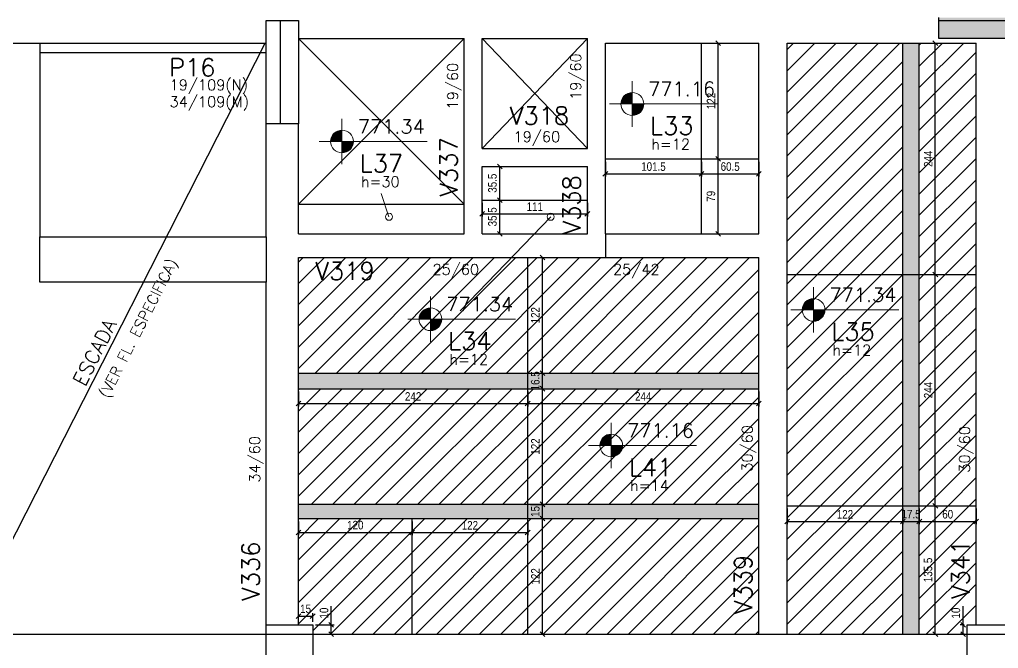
# Model space of a CAD drawing. Extents: x 8513 to 14085, y 1849 to 10799.
# Drawn here: x 10695 to 11728, y 2757 to 3420 of the extents above; entities that cross this region are included whole.
import ezdxf

# ---------------------------------------------------------------- set-up
doc = ezdxf.new("R2010")
doc.units = 0
for name, color, linetype in [('COTA', 241, 'Continuous'), ('Painéis', 200, 'Continuous'), ('Pilares', 5, 'Continuous'), ('VIGAS', 3, 'Continuous'), ('Vázio', 240, 'Continuous')]:
    doc.layers.add(name, color=color, linetype=linetype)
for name, color, linetype, lineweight in [('EST-LAJE-TEXT', 7, 'Continuous', 9), ('EST-PILAR', 7, 'Continuous', 9), ('EST-PILAR-TEXT', 7, 'Continuous', 9), ('EST-VIGA-TEXT', 7, 'Continuous', 9), ('Hachura', 253, 'Continuous', 9), ('REAPROVEITAMENTO', 7, 'Continuous', 9)]:
    doc.layers.add(name, color=color, linetype=linetype, lineweight=lineweight)
doc.styles.add('COTA TECNICA-50', font='techl___.ttf', dxfattribs={"height": 9})
doc.styles.add('RomanS_IV50', font='romans_IV50.ttf', dxfattribs={"height": 11.25})
doc.styles.add('RomanS_IV50_B', font='', dxfattribs={"height": 18.75})
doc.styles.add('RomanS_IV50_B_1', font='', dxfattribs={"height": 22.5})
doc.styles.get('RomanS_IV50_B').set_extended_font_data('RomanS_IV50', bold=True)
doc.styles.get('RomanS_IV50_B_1').set_extended_font_data('RomanS_IV50', bold=True)
doc.dimstyles.new('PAINEL', dxfattribs={"dimtxt": 9, "dimasz": 5, "dimexe": 3, "dimexo": 3, "dimgap": 3, "dimtad": 1, "dimdec": 1, "dimzin": 12, "dimdsep": 46, "dimtxsty": 'COTA TECNICA-50', "dimblk": 'OBLIQUE', "dimcen": 0, "dimclrd": 4, "dimclre": 4, "dimclrt": 1, "dimadec": 1, "dimazin": 3, "dimtfac": 1, "dimtdec": 1, "dimtmove": 0, "dimatfit": 3, "dimldrblk": 'OBLIQUE', "dimfxl": 1, "dimtolj": 1, "dimtzin": 12, "dimarcsym": 0})
pattern_1 = [(45, (-181390.063, -29748.07), (-11.2253202, 11.2253202), [])]

# ---------------------------------------------------------------- blocks, each defined once
blk = doc.blocks.new('TQS - Pilar retangular - 34_0 x 109_0-2605101-BUSINESS')
at = {"layer": 'Pilares'}
for p, q in [((-17, 54.5), (17, 54.5)), ((-17, -54.5), (-17, 54.5)), ((17, 54.5), (17, -54.5)), ((17, -54.5), (-17, -54.5))]:
    blk.add_line(p, q, dxfattribs=at)
blk = doc.blocks.new('Floors 24 - Floors 24-3210054-BUSINESS')
at = {"layer": 'Vázio'}
for p, q in [((488.5, -103.5), (488.5, -113.5)), ((488.5, -113.5), (727.5, -113.5)), ((488.5, -113.5), (488.5, -307.8)), ((727.5, -307.8), (727.5, -188.5)), ((488.5, -355.5), (488.5, -307.8)), ((488.5, -307.8), (727.5, -307.8)), ((727.5, -307.8), (727.5, -355.5)), ((727.5, -355.5), (488.5, -355.5))]:
    blk.add_line(p, q, dxfattribs=at)
blk = doc.blocks.new('FA_Floor_TAG_SURVEY_R01 - NIV_TIT_H_TXT1__TXT2_Menor-2303205-BUSINESS')
at = {"layer": 'EST-LAJE-TEXT'}
h = blk.add_hatch(color=256, dxfattribs=at)
edge = h.paths.add_edge_path(flags=0)
edge.add_line((-0.28, 0.565), (-0.28, 0.405))
edge.add_line((-0.28, 0.405), (-0.44, 0.405))
edge.add_arc((-0.28, 0.405), 0.16, 90, 180, ccw=False)
h = blk.add_hatch(color=256, dxfattribs=at)
edge = h.paths.add_edge_path(flags=0)
edge.add_arc((-0.28, 0.405), 0.16, -90, 0, ccw=False)
edge.add_line((-0.28, 0.245), (-0.28, 0.405))
edge.add_line((-0.28, 0.405), (-0.12, 0.405))
for p, q in [((-0.28, 0.085), (-0.28, 0.725)), ((-0.28, 0.405), (-0.6, 0.405)), ((-0.28, 0.405), (0.92, 0.405))]:
    blk.add_line(p, q, dxfattribs=at)
blk.add_circle((-0.28, 0.405), 0.16, dxfattribs=at)
blk = doc.blocks.new('_Oblique')
at = {"color": 0, "linetype": 'ByBlock', "lineweight": -2}
blk.add_line((-0.5, -0.5), (0.5, 0.5), dxfattribs=at)
blk = doc.blocks.new('*D603')
at = {"layer": 'COTA', "color": 4, "lineweight": -2, "transparency": 16777216}
for p, q in [((11231, 3027.5), (11231, 3011.8)), ((11475, 3027.5), (11475, 3011.8)), ((11231, 3014.8), (11475, 3014.8))]:
    blk.add_line(p, q, dxfattribs=at)
at = {"layer": 'Defpoints', "color": 0, "transparency": 16777216}
for p in [(11231, 3030.5), (11475, 3030.5), (11475, 3014.8)]:
    blk.add_point(p, dxfattribs=at)
at = {"layer": 'COTA', "color": 4, "lineweight": -2, "transparency": 16777216, "xscale": 5, "yscale": 5, "zscale": 5, "rotation": 180}
blk.add_blockref('_Oblique', (11231, 3014.8), dxfattribs=at)
at = {"layer": 'COTA', "color": 4, "lineweight": -2, "transparency": 16777216, "xscale": 5, "yscale": 5, "zscale": 5}
blk.add_blockref('_Oblique', (11475, 3014.8), dxfattribs=at)
at = {"layer": 'COTA', "color": 1, "transparency": 16777216, "insert": (11353, 3022.3), "char_height": 9, "attachment_point": 5, "style": 'COTA TECNICA-50'}
blk.add_mtext('\\A1;244', dxfattribs=at)
blk = doc.blocks.new('*D604')
at = {"layer": 'COTA', "color": 4, "lineweight": -2, "transparency": 16777216}
for p, q in [((11235, 2893.5), (11249.6, 2893.5)), ((11246.6, 2771.5), (11246.6, 2893.5)), ((11234, 2771.5), (11249.6, 2771.5))]:
    blk.add_line(p, q, dxfattribs=at)
at = {"layer": 'Defpoints', "color": 0, "transparency": 16777216}
for p in [(11232, 2893.5), (11246.6, 2893.5), (11231, 2771.5)]:
    blk.add_point(p, dxfattribs=at)
at = {"layer": 'COTA', "color": 4, "lineweight": -2, "transparency": 16777216, "xscale": 5, "yscale": 5, "zscale": 5}
for p, rotation in [((11246.6, 2893.5), 90), ((11246.6, 2771.5), 270)]:
    blk.add_blockref('_Oblique', p, dxfattribs=dict(at, rotation=rotation))
at = {"layer": 'COTA', "color": 1, "transparency": 16777216, "insert": (11239.1, 2832.5), "char_height": 9, "attachment_point": 5, "rotation": 90, "style": 'COTA TECNICA-50'}
blk.add_mtext('\\A1;122', dxfattribs=at)
blk = doc.blocks.new('*D605')
at = {"layer": 'COTA', "color": 4, "lineweight": -2, "transparency": 16777216}
for p, q in [((11234, 2908.5), (11249.6, 2908.5)), ((11246.6, 2893.5), (11246.6, 2908.5)), ((11235, 2893.5), (11249.6, 2893.5))]:
    blk.add_line(p, q, dxfattribs=at)
at = {"layer": 'Defpoints', "color": 0, "transparency": 16777216}
for p in [(11231, 2908.5), (11246.6, 2908.5), (11232, 2893.5)]:
    blk.add_point(p, dxfattribs=at)
at = {"layer": 'COTA', "color": 4, "lineweight": -2, "transparency": 16777216, "xscale": 5, "yscale": 5, "zscale": 5}
for p, rotation in [((11246.6, 2908.5), 90), ((11246.6, 2893.5), 270)]:
    blk.add_blockref('_Oblique', p, dxfattribs=dict(at, rotation=rotation))
at = {"layer": 'COTA', "color": 1, "transparency": 16777216, "insert": (11239, 2901), "char_height": 9, "attachment_point": 5, "rotation": 90, "style": 'COTA TECNICA-50'}
blk.add_mtext('\\A1;15', dxfattribs=at)
blk = doc.blocks.new('*D606')
at = {"layer": 'COTA', "color": 4, "lineweight": -2, "transparency": 16777216}
for p, q in [((11235, 3030.5), (11249.6, 3030.5)), ((11246.6, 2908.5), (11246.6, 3030.5)), ((11234, 2908.5), (11249.6, 2908.5))]:
    blk.add_line(p, q, dxfattribs=at)
at = {"layer": 'Defpoints', "color": 0, "transparency": 16777216}
for p in [(11232, 3030.5), (11246.6, 3030.5), (11231, 2908.5)]:
    blk.add_point(p, dxfattribs=at)
at = {"layer": 'COTA', "color": 4, "lineweight": -2, "transparency": 16777216, "xscale": 5, "yscale": 5, "zscale": 5}
for p, rotation in [((11246.6, 3030.5), 90), ((11246.6, 2908.5), 270)]:
    blk.add_blockref('_Oblique', p, dxfattribs=dict(at, rotation=rotation))
at = {"layer": 'COTA', "color": 1, "transparency": 16777216, "insert": (11239.1, 2969.5), "char_height": 9, "attachment_point": 5, "rotation": 90, "style": 'COTA TECNICA-50'}
blk.add_mtext('\\A1;122', dxfattribs=at)
blk = doc.blocks.new('*D607')
at = {"layer": 'COTA', "color": 4, "lineweight": -2, "transparency": 16777216}
for p, q in [((11246.6, 3030.5), (11246.6, 3047)), ((11249.6, 3047), (11249.6, 3047)), ((11235, 3030.5), (11249.6, 3030.5))]:
    blk.add_line(p, q, dxfattribs=at)
at = {"layer": 'Defpoints', "color": 0, "transparency": 16777216}
for p in [(11246.6, 3047), (11246.6, 3047), (11232, 3030.5)]:
    blk.add_point(p, dxfattribs=at)
at = {"layer": 'COTA', "color": 4, "lineweight": -2, "transparency": 16777216, "xscale": 5, "yscale": 5, "zscale": 5}
for p, rotation in [((11246.6, 3047), 90), ((11246.6, 3030.5), 270)]:
    blk.add_blockref('_Oblique', p, dxfattribs=dict(at, rotation=rotation))
at = {"layer": 'COTA', "color": 1, "transparency": 16777216, "insert": (11239, 3038.8), "char_height": 9, "attachment_point": 5, "rotation": 90, "style": 'COTA TECNICA-50'}
blk.add_mtext('\\A1;16.5', dxfattribs=at)
blk = doc.blocks.new('*D608')
at = {"layer": 'COTA', "color": 4, "lineweight": -2, "transparency": 16777216}
for p, q in [((11246.6, 3047), (11246.6, 3169)), ((11249.6, 3169), (11249.6, 3169)), ((11249.6, 3047), (11249.6, 3047))]:
    blk.add_line(p, q, dxfattribs=at)
at = {"layer": 'Defpoints', "color": 0, "transparency": 16777216}
for p in [(11246.6, 3169), (11246.6, 3169), (11246.6, 3047)]:
    blk.add_point(p, dxfattribs=at)
at = {"layer": 'COTA', "color": 4, "lineweight": -2, "transparency": 16777216, "xscale": 5, "yscale": 5, "zscale": 5}
for p, rotation in [((11246.6, 3169), 90), ((11246.6, 3047), 270)]:
    blk.add_blockref('_Oblique', p, dxfattribs=dict(at, rotation=rotation))
at = {"layer": 'COTA', "color": 1, "transparency": 16777216, "insert": (11239.1, 3108), "char_height": 9, "attachment_point": 5, "rotation": 90, "style": 'COTA TECNICA-50'}
blk.add_mtext('\\A1;122', dxfattribs=at)
blk = doc.blocks.new('*D609')
at = {"layer": 'COTA', "color": 4, "lineweight": -2, "transparency": 16777216}
for p, q in [((10989, 3027.5), (10989, 3011.8)), ((11231, 3027.5), (11231, 3011.8)), ((10989, 3014.8), (11231, 3014.8))]:
    blk.add_line(p, q, dxfattribs=at)
at = {"layer": 'Defpoints', "color": 0, "transparency": 16777216}
for p in [(10989, 3030.5), (11231, 3030.5), (11231, 3014.8)]:
    blk.add_point(p, dxfattribs=at)
at = {"layer": 'COTA', "color": 4, "lineweight": -2, "transparency": 16777216, "xscale": 5, "yscale": 5, "zscale": 5, "rotation": 180}
blk.add_blockref('_Oblique', (10989, 3014.8), dxfattribs=at)
at = {"layer": 'COTA', "color": 4, "lineweight": -2, "transparency": 16777216, "xscale": 5, "yscale": 5, "zscale": 5}
blk.add_blockref('_Oblique', (11231, 3014.8), dxfattribs=at)
at = {"layer": 'COTA', "color": 1, "transparency": 16777216, "insert": (11110, 3022.3), "char_height": 9, "attachment_point": 5, "style": 'COTA TECNICA-50'}
blk.add_mtext('\\A1;242', dxfattribs=at)
blk = doc.blocks.new('*D610')
at = {"layer": 'COTA', "color": 4, "lineweight": -2, "transparency": 16777216}
for p, q in [((10989, 2890.5), (10989, 2875.9)), ((11109, 2890.5), (11109, 2875.9)), ((10989, 2878.9), (11109, 2878.9))]:
    blk.add_line(p, q, dxfattribs=at)
at = {"layer": 'Defpoints', "color": 0, "transparency": 16777216}
for p in [(10989, 2893.5), (11109, 2893.5), (11109, 2878.9)]:
    blk.add_point(p, dxfattribs=at)
at = {"layer": 'COTA', "color": 4, "lineweight": -2, "transparency": 16777216, "xscale": 5, "yscale": 5, "zscale": 5, "rotation": 180}
blk.add_blockref('_Oblique', (10989, 2878.9), dxfattribs=at)
at = {"layer": 'COTA', "color": 4, "lineweight": -2, "transparency": 16777216, "xscale": 5, "yscale": 5, "zscale": 5}
blk.add_blockref('_Oblique', (11109, 2878.9), dxfattribs=at)
at = {"layer": 'COTA', "color": 1, "transparency": 16777216, "insert": (11049, 2886.5), "char_height": 9, "attachment_point": 5, "style": 'COTA TECNICA-50'}
blk.add_mtext('\\A1;120', dxfattribs=at)
blk = doc.blocks.new('*D611')
at = {"layer": 'COTA', "color": 4, "lineweight": -2, "transparency": 16777216}
for p, q in [((11109, 2890.5), (11109, 2875.9)), ((11231, 2890.5), (11231, 2875.9)), ((11109, 2878.9), (11231, 2878.9))]:
    blk.add_line(p, q, dxfattribs=at)
at = {"layer": 'Defpoints', "color": 0, "transparency": 16777216}
for p in [(11109, 2893.5), (11231, 2893.5), (11231, 2878.9)]:
    blk.add_point(p, dxfattribs=at)
at = {"layer": 'COTA', "color": 4, "lineweight": -2, "transparency": 16777216, "xscale": 5, "yscale": 5, "zscale": 5, "rotation": 180}
blk.add_blockref('_Oblique', (11109, 2878.9), dxfattribs=at)
at = {"layer": 'COTA', "color": 4, "lineweight": -2, "transparency": 16777216, "xscale": 5, "yscale": 5, "zscale": 5}
blk.add_blockref('_Oblique', (11231, 2878.9), dxfattribs=at)
at = {"layer": 'COTA', "color": 1, "transparency": 16777216, "insert": (11170, 2886.4), "char_height": 9, "attachment_point": 5, "style": 'COTA TECNICA-50'}
blk.add_mtext('\\A1;122', dxfattribs=at)
blk = doc.blocks.new('*D612')
at = {"layer": 'COTA', "color": 4, "lineweight": -2, "transparency": 16777216}
for p, q in [((10989, 2784.5), (10989, 2793.6)), ((10989, 2790.6), (11004, 2790.6)), ((11004, 2784.5), (11004, 2793.6))]:
    blk.add_line(p, q, dxfattribs=at)
at = {"layer": 'Defpoints', "color": 0, "transparency": 16777216}
for p in [(11004, 2790.6), (10989, 2781.5), (11004, 2781.5)]:
    blk.add_point(p, dxfattribs=at)
at = {"layer": 'COTA', "color": 4, "lineweight": -2, "transparency": 16777216, "xscale": 5, "yscale": 5, "zscale": 5, "rotation": 180}
blk.add_blockref('_Oblique', (10989, 2790.6), dxfattribs=at)
at = {"layer": 'COTA', "color": 4, "lineweight": -2, "transparency": 16777216, "xscale": 5, "yscale": 5, "zscale": 5}
blk.add_blockref('_Oblique', (11004, 2790.6), dxfattribs=at)
at = {"layer": 'COTA', "color": 1, "transparency": 16777216, "insert": (10996.5, 2798.2), "char_height": 9, "attachment_point": 5, "style": 'COTA TECNICA-50'}
blk.add_mtext('\\A1;15', dxfattribs=at)
blk = doc.blocks.new('*D613')
at = {"layer": 'COTA', "color": 4, "lineweight": -2, "transparency": 16777216}
for p, q in [((11023.6, 2781.5), (11023.6, 2801)), ((11007, 2781.5), (11026.6, 2781.5)), ((11023.6, 2771.5), (11023.6, 2781.5)), ((11007.9, 2771.5), (11026.6, 2771.5))]:
    blk.add_line(p, q, dxfattribs=at)
at = {"layer": 'Defpoints', "color": 0, "transparency": 16777216}
for p in [(11004, 2781.5), (11023.6, 2781.5), (11004.9, 2771.5)]:
    blk.add_point(p, dxfattribs=at)
at = {"layer": 'COTA', "color": 4, "lineweight": -2, "transparency": 16777216, "xscale": 5, "yscale": 5, "zscale": 5}
for p, rotation in [((11023.6, 2781.5), 90), ((11023.6, 2771.5), 270)]:
    blk.add_blockref('_Oblique', p, dxfattribs=dict(at, rotation=rotation))
at = {"layer": 'COTA', "color": 1, "transparency": 16777216, "insert": (11016, 2793.8), "char_height": 9, "attachment_point": 5, "rotation": 90, "style": 'COTA TECNICA-50'}
blk.add_mtext('\\A1;10', dxfattribs=at)
blk = doc.blocks.new('*D614')
at = {"layer": 'COTA', "color": 4, "lineweight": -2, "transparency": 16777216}
for p, q in [((11183, 3226.5), (11183, 3212)), ((11294, 3226.5), (11294, 3212)), ((11183, 3215), (11294, 3215))]:
    blk.add_line(p, q, dxfattribs=at)
at = {"layer": 'Defpoints', "color": 0, "transparency": 16777216}
for p in [(11183, 3229.5), (11294, 3229.5), (11294, 3215)]:
    blk.add_point(p, dxfattribs=at)
at = {"layer": 'COTA', "color": 4, "lineweight": -2, "transparency": 16777216, "xscale": 5, "yscale": 5, "zscale": 5, "rotation": 180}
blk.add_blockref('_Oblique', (11183, 3215), dxfattribs=at)
at = {"layer": 'COTA', "color": 4, "lineweight": -2, "transparency": 16777216, "xscale": 5, "yscale": 5, "zscale": 5}
blk.add_blockref('_Oblique', (11294, 3215), dxfattribs=at)
at = {"layer": 'COTA', "color": 1, "transparency": 16777216, "insert": (11238.5, 3222.5), "char_height": 9, "attachment_point": 5, "style": 'COTA TECNICA-50'}
blk.add_mtext('\\A1;111', dxfattribs=at)
blk = doc.blocks.new('*D615')
at = {"layer": 'COTA', "color": 4, "lineweight": -2, "transparency": 16777216}
for p, q in [((11186, 3229.5), (11204.5, 3229.5)), ((11201.5, 3194), (11201.5, 3229.5)), ((11186, 3194), (11204.5, 3194))]:
    blk.add_line(p, q, dxfattribs=at)
at = {"layer": 'Defpoints', "color": 0, "transparency": 16777216}
for p in [(11183, 3229.5), (11201.5, 3229.5), (11183, 3194)]:
    blk.add_point(p, dxfattribs=at)
at = {"layer": 'COTA', "color": 4, "lineweight": -2, "transparency": 16777216, "xscale": 5, "yscale": 5, "zscale": 5}
for p, rotation in [((11201.5, 3229.5), 90), ((11201.5, 3194), 270)]:
    blk.add_blockref('_Oblique', p, dxfattribs=dict(at, rotation=rotation))
at = {"layer": 'COTA', "color": 1, "transparency": 16777216, "insert": (11193.8, 3211.8), "char_height": 9, "attachment_point": 5, "rotation": 90, "style": 'COTA TECNICA-50'}
blk.add_mtext('\\A1;35.5', dxfattribs=at)
blk = doc.blocks.new('*D616')
at = {"layer": 'COTA', "color": 4, "lineweight": -2, "transparency": 16777216}
for p, q in [((11186, 3265), (11204.5, 3265)), ((11201.5, 3229.5), (11201.5, 3265)), ((11186, 3229.5), (11204.5, 3229.5))]:
    blk.add_line(p, q, dxfattribs=at)
at = {"layer": 'Defpoints', "color": 0, "transparency": 16777216}
for p in [(11183, 3265), (11201.5, 3265), (11183, 3229.5)]:
    blk.add_point(p, dxfattribs=at)
at = {"layer": 'COTA', "color": 4, "lineweight": -2, "transparency": 16777216, "xscale": 5, "yscale": 5, "zscale": 5}
for p, rotation in [((11201.5, 3265), 90), ((11201.5, 3229.5), 270)]:
    blk.add_blockref('_Oblique', p, dxfattribs=dict(at, rotation=rotation))
at = {"layer": 'COTA', "color": 1, "transparency": 16777216, "insert": (11193.8, 3247.3), "char_height": 9, "attachment_point": 5, "rotation": 90, "style": 'COTA TECNICA-50'}
blk.add_mtext('\\A1;35.5', dxfattribs=at)
blk = doc.blocks.new('*D617')
at = {"layer": 'COTA', "color": 4, "lineweight": -2, "transparency": 16777216}
for p, q in [((11313, 3270), (11313, 3254.2)), ((11414.5, 3270), (11414.5, 3254.2)), ((11313, 3257.2), (11414.5, 3257.2))]:
    blk.add_line(p, q, dxfattribs=at)
at = {"layer": 'Defpoints', "color": 0, "transparency": 16777216}
for p in [(11313, 3273), (11414.5, 3273), (11414.5, 3257.2)]:
    blk.add_point(p, dxfattribs=at)
at = {"layer": 'COTA', "color": 4, "lineweight": -2, "transparency": 16777216, "xscale": 5, "yscale": 5, "zscale": 5, "rotation": 180}
blk.add_blockref('_Oblique', (11313, 3257.2), dxfattribs=at)
at = {"layer": 'COTA', "color": 4, "lineweight": -2, "transparency": 16777216, "xscale": 5, "yscale": 5, "zscale": 5}
blk.add_blockref('_Oblique', (11414.5, 3257.2), dxfattribs=at)
at = {"layer": 'COTA', "color": 1, "transparency": 16777216, "insert": (11363.8, 3264.8), "char_height": 9, "attachment_point": 5, "style": 'COTA TECNICA-50'}
blk.add_mtext('\\A1;101.5', dxfattribs=at)
blk = doc.blocks.new('*D618')
at = {"layer": 'COTA', "color": 4, "lineweight": -2, "transparency": 16777216}
for p, q in [((11414.5, 3270), (11414.5, 3254.2)), ((11475, 3270), (11475, 3254.2)), ((11414.5, 3257.2), (11475, 3257.2))]:
    blk.add_line(p, q, dxfattribs=at)
at = {"layer": 'Defpoints', "color": 0, "transparency": 16777216}
for p in [(11414.5, 3273), (11475, 3273), (11475, 3257.2)]:
    blk.add_point(p, dxfattribs=at)
at = {"layer": 'COTA', "color": 4, "lineweight": -2, "transparency": 16777216, "xscale": 5, "yscale": 5, "zscale": 5, "rotation": 180}
blk.add_blockref('_Oblique', (11414.5, 3257.2), dxfattribs=at)
at = {"layer": 'COTA', "color": 4, "lineweight": -2, "transparency": 16777216, "xscale": 5, "yscale": 5, "zscale": 5}
blk.add_blockref('_Oblique', (11475, 3257.2), dxfattribs=at)
at = {"layer": 'COTA', "color": 1, "transparency": 16777216, "insert": (11444.8, 3264.8), "char_height": 9, "attachment_point": 5, "style": 'COTA TECNICA-50'}
blk.add_mtext('\\A1;60.5', dxfattribs=at)
blk = doc.blocks.new('*D619')
at = {"layer": 'COTA', "color": 4, "lineweight": -2, "transparency": 16777216}
for p, q in [((11417.5, 3273), (11435.1, 3273)), ((11432.1, 3194), (11432.1, 3273)), ((11417.5, 3194), (11435.1, 3194))]:
    blk.add_line(p, q, dxfattribs=at)
at = {"layer": 'Defpoints', "color": 0, "transparency": 16777216}
for p in [(11414.5, 3273), (11432.1, 3273), (11414.5, 3194)]:
    blk.add_point(p, dxfattribs=at)
at = {"layer": 'COTA', "color": 4, "lineweight": -2, "transparency": 16777216, "xscale": 5, "yscale": 5, "zscale": 5}
for p, rotation in [((11432.1, 3273), 90), ((11432.1, 3194), 270)]:
    blk.add_blockref('_Oblique', p, dxfattribs=dict(at, rotation=rotation))
at = {"layer": 'COTA', "color": 1, "transparency": 16777216, "insert": (11424.5, 3233.5), "char_height": 9, "attachment_point": 5, "rotation": 90, "style": 'COTA TECNICA-50'}
blk.add_mtext('\\A1;79', dxfattribs=at)
blk = doc.blocks.new('*D620')
at = {"layer": 'COTA', "color": 4, "lineweight": -2, "transparency": 16777216}
for p, q in [((11417.5, 3395), (11435.1, 3395)), ((11432.1, 3273), (11432.1, 3395)), ((11417.5, 3273), (11435.1, 3273))]:
    blk.add_line(p, q, dxfattribs=at)
at = {"layer": 'Defpoints', "color": 0, "transparency": 16777216}
for p in [(11414.5, 3395), (11432.1, 3395), (11414.5, 3273)]:
    blk.add_point(p, dxfattribs=at)
at = {"layer": 'COTA', "color": 4, "lineweight": -2, "transparency": 16777216, "xscale": 5, "yscale": 5, "zscale": 5}
for p, rotation in [((11432.1, 3395), 90), ((11432.1, 3273), 270)]:
    blk.add_blockref('_Oblique', p, dxfattribs=dict(at, rotation=rotation))
at = {"layer": 'COTA', "color": 1, "transparency": 16777216, "insert": (11424.6, 3334), "char_height": 9, "attachment_point": 5, "rotation": 90, "style": 'COTA TECNICA-50'}
blk.add_mtext('\\A1;122', dxfattribs=at)
blk = doc.blocks.new('*D621')
at = {"layer": 'COTA', "color": 4, "lineweight": -2, "transparency": 16777216}
for p, q in [((11505, 2904), (11505, 2887.5)), ((11627, 2904), (11627, 2887.5)), ((11505, 2890.5), (11627, 2890.5))]:
    blk.add_line(p, q, dxfattribs=at)
at = {"layer": 'Defpoints', "color": 0, "transparency": 16777216}
for p in [(11505, 2907), (11627, 2907), (11627, 2890.5)]:
    blk.add_point(p, dxfattribs=at)
at = {"layer": 'COTA', "color": 4, "lineweight": -2, "transparency": 16777216, "xscale": 5, "yscale": 5, "zscale": 5, "rotation": 180}
blk.add_blockref('_Oblique', (11505, 2890.5), dxfattribs=at)
at = {"layer": 'COTA', "color": 4, "lineweight": -2, "transparency": 16777216, "xscale": 5, "yscale": 5, "zscale": 5}
blk.add_blockref('_Oblique', (11627, 2890.5), dxfattribs=at)
at = {"layer": 'COTA', "color": 1, "transparency": 16777216, "insert": (11566, 2898), "char_height": 9, "attachment_point": 5, "style": 'COTA TECNICA-50'}
blk.add_mtext('\\A1;122', dxfattribs=at)
blk = doc.blocks.new('*D622')
at = {"layer": 'COTA', "color": 4, "lineweight": -2, "transparency": 16777216}
for p, q in [((11644.5, 2904), (11644.5, 2887.5)), ((11704.5, 2904), (11704.5, 2887.5)), ((11644.5, 2890.5), (11704.5, 2890.5))]:
    blk.add_line(p, q, dxfattribs=at)
at = {"layer": 'Defpoints', "color": 0, "transparency": 16777216}
for p in [(11644.5, 2907), (11704.5, 2907), (11704.5, 2890.5)]:
    blk.add_point(p, dxfattribs=at)
at = {"layer": 'COTA', "color": 4, "lineweight": -2, "transparency": 16777216, "xscale": 5, "yscale": 5, "zscale": 5, "rotation": 180}
blk.add_blockref('_Oblique', (11644.5, 2890.5), dxfattribs=at)
at = {"layer": 'COTA', "color": 4, "lineweight": -2, "transparency": 16777216, "xscale": 5, "yscale": 5, "zscale": 5}
blk.add_blockref('_Oblique', (11704.5, 2890.5), dxfattribs=at)
at = {"layer": 'COTA', "color": 1, "transparency": 16777216, "insert": (11674.5, 2898), "char_height": 9, "attachment_point": 5, "style": 'COTA TECNICA-50'}
blk.add_mtext('\\A1;60', dxfattribs=at)
blk = doc.blocks.new('*D439')
at = {"layer": 'COTA', "color": 4, "lineweight": -2, "transparency": 16777216}
for p, q in [((11647.5, 2907), (11664.4, 2907)), ((11661.4, 2771.5), (11661.4, 2907)), ((11647.5, 2771.5), (11664.4, 2771.5))]:
    blk.add_line(p, q, dxfattribs=at)
at = {"layer": 'Defpoints', "color": 0, "transparency": 16777216}
for p in [(11644.5, 2907), (11661.4, 2907), (11644.5, 2771.5)]:
    blk.add_point(p, dxfattribs=at)
at = {"layer": 'COTA', "color": 4, "lineweight": -2, "transparency": 16777216, "xscale": 5, "yscale": 5, "zscale": 5}
for p, rotation in [((11661.4, 2907), 90), ((11661.4, 2771.5), 270)]:
    blk.add_blockref('_Oblique', p, dxfattribs=dict(at, rotation=rotation))
at = {"layer": 'COTA', "color": 1, "transparency": 16777216, "insert": (11653.7, 2839.3), "char_height": 9, "attachment_point": 5, "rotation": 90, "style": 'COTA TECNICA-50'}
blk.add_mtext('\\A1;135.5', dxfattribs=at)
blk = doc.blocks.new('*D440')
at = {"layer": 'COTA', "color": 4, "lineweight": -2, "transparency": 16777216}
for p, q in [((11647.5, 3151), (11664.4, 3151)), ((11661.4, 2907), (11661.4, 3151)), ((11647.5, 2907), (11664.4, 2907))]:
    blk.add_line(p, q, dxfattribs=at)
at = {"layer": 'Defpoints', "color": 0, "transparency": 16777216}
for p in [(11644.5, 3151), (11661.4, 3151), (11644.5, 2907)]:
    blk.add_point(p, dxfattribs=at)
at = {"layer": 'COTA', "color": 4, "lineweight": -2, "transparency": 16777216, "xscale": 5, "yscale": 5, "zscale": 5}
for p, rotation in [((11661.4, 3151), 90), ((11661.4, 2907), 270)]:
    blk.add_blockref('_Oblique', p, dxfattribs=dict(at, rotation=rotation))
at = {"layer": 'COTA', "color": 1, "transparency": 16777216, "insert": (11653.9, 3029), "char_height": 9, "attachment_point": 5, "rotation": 90, "style": 'COTA TECNICA-50'}
blk.add_mtext('\\A1;244', dxfattribs=at)
blk = doc.blocks.new('*D441')
at = {"layer": 'COTA', "color": 4, "lineweight": -2, "transparency": 16777216}
for p, q in [((11647.5, 3395), (11664.4, 3395)), ((11661.4, 3151), (11661.4, 3395)), ((11647.5, 3151), (11664.4, 3151))]:
    blk.add_line(p, q, dxfattribs=at)
at = {"layer": 'Defpoints', "color": 0, "transparency": 16777216}
for p in [(11644.5, 3395), (11661.4, 3395), (11644.5, 3151)]:
    blk.add_point(p, dxfattribs=at)
at = {"layer": 'COTA', "color": 4, "lineweight": -2, "transparency": 16777216, "xscale": 5, "yscale": 5, "zscale": 5}
for p, rotation in [((11661.4, 3395), 90), ((11661.4, 3151), 270)]:
    blk.add_blockref('_Oblique', p, dxfattribs=dict(at, rotation=rotation))
at = {"layer": 'COTA', "color": 1, "transparency": 16777216, "insert": (11653.9, 3273), "char_height": 9, "attachment_point": 5, "rotation": 90, "style": 'COTA TECNICA-50'}
blk.add_mtext('\\A1;244', dxfattribs=at)
blk = doc.blocks.new('*D623')
at = {"layer": 'COTA', "color": 4, "lineweight": -2, "transparency": 16777216}
for p, q in [((11627, 2904), (11627, 2887.5)), ((11644.5, 2904), (11644.5, 2887.5)), ((11627, 2890.5), (11644.5, 2890.5))]:
    blk.add_line(p, q, dxfattribs=at)
at = {"layer": 'Defpoints', "color": 0, "transparency": 16777216}
for p in [(11627, 2907), (11644.5, 2907), (11644.5, 2890.5)]:
    blk.add_point(p, dxfattribs=at)
at = {"layer": 'COTA', "color": 4, "lineweight": -2, "transparency": 16777216, "xscale": 5, "yscale": 5, "zscale": 5, "rotation": 180}
blk.add_blockref('_Oblique', (11627, 2890.5), dxfattribs=at)
at = {"layer": 'COTA', "color": 4, "lineweight": -2, "transparency": 16777216, "xscale": 5, "yscale": 5, "zscale": 5}
blk.add_blockref('_Oblique', (11644.5, 2890.5), dxfattribs=at)
at = {"layer": 'COTA', "color": 1, "transparency": 16777216, "insert": (11635.8, 2898.1), "char_height": 9, "attachment_point": 5, "style": 'COTA TECNICA-50'}
blk.add_mtext('\\A1;17.5', dxfattribs=at)
blk = doc.blocks.new('*D642')
at = {"layer": 'COTA', "color": 4, "lineweight": -2, "transparency": 16777216}
for p, q in [((11690.7, 2781.5), (11690.7, 2801)), ((11692, 2781.5), (11687.7, 2781.5)), ((11690.7, 2771.5), (11690.7, 2781.5)), ((11692, 2771.5), (11687.7, 2771.5))]:
    blk.add_line(p, q, dxfattribs=at)
at = {"layer": 'Defpoints', "color": 0, "transparency": 16777216}
for p in [(11690.7, 2781.5), (11695, 2781.5), (11695, 2771.5)]:
    blk.add_point(p, dxfattribs=at)
at = {"layer": 'COTA', "color": 4, "lineweight": -2, "transparency": 16777216, "xscale": 5, "yscale": 5, "zscale": 5}
for p, rotation in [((11690.7, 2781.5), 90), ((11690.7, 2771.5), 270)]:
    blk.add_blockref('_Oblique', p, dxfattribs=dict(at, rotation=rotation))
at = {"layer": 'COTA', "color": 1, "transparency": 16777216, "insert": (11683.1, 2793.8), "char_height": 9, "attachment_point": 5, "rotation": 90, "style": 'COTA TECNICA-50'}
blk.add_mtext('\\A1;10', dxfattribs=at)

msp = doc.modelspace()

# ---------------------------------------------------------------- hatches: boundary and pattern name
at = {"layer": 'Hachura'}
h = msp.add_hatch(color=256, dxfattribs=at)
h.paths.add_polyline_path([(11627.01, 3151.01), (11644.51, 3151.01), (11644.51, 3395.01), (11627.01, 3395.01)])
h.paths.add_polyline_path([(11627.01, 2907.01), (11644.51, 2907.01), (11644.51, 3151.01), (11627.01, 3151.01)])
h.paths.add_polyline_path([(11627.01, 2771.51), (11644.51, 2771.51), (11644.51, 2907.01), (11627.01, 2907.01)])
h = msp.add_hatch(color=256, dxfattribs=at)
h.paths.add_polyline_path([(10989.01, 3047.01), (10989.01, 3030.51), (11109.01, 3030.51), (11109.01, 3047.01)])
h.paths.add_polyline_path([(11231.01, 3030.51), (11231.01, 3047.01), (11109.01, 3047.01), (11109.01, 3030.51)])
h.paths.add_polyline_path([(11475.01, 3030.51), (11475.01, 3047.01), (11231.01, 3047.01), (11231.01, 3030.51)])
h.paths.add_polyline_path([(11231.01, 2908.51), (11231.01, 2893.51), (11475.01, 2893.51), (11475.01, 2908.51)])
h.paths.add_polyline_path([(11231.01, 2893.51), (11231.01, 2908.51), (11109.01, 2908.51), (11109.01, 2893.51)])
h.paths.add_polyline_path([(10989.01, 2908.51), (10989.01, 2893.51), (11109.01, 2893.51), (11109.01, 2908.51)])
at = {"layer": 'Pilares'}
msp.add_hatch(color=5, dxfattribs=at).paths.add_polyline_path([(11665.01, 3400.01), (11774.01, 3400.01), (11774.01, 3422.01), (11665.01, 3422.01)], flags=0)
at = {"layer": 'REAPROVEITAMENTO'}
h = msp.add_hatch(dxfattribs=at)
h.set_pattern_fill('ANSI31', color=251, scale=5, style=0)
h.set_pattern_definition(pattern_1)
h.paths.add_polyline_path([(11505.01, 3151.01), (11627.01, 3151.01), (11627.01, 3395.01), (11505.01, 3395.01)])
h.paths.add_polyline_path([(11505.01, 2907.01), (11627.01, 2907.01), (11627.01, 3151.01), (11505.01, 3151.01)])
h = msp.add_hatch(dxfattribs=at)
h.set_pattern_fill('ANSI31', color=251, scale=5, style=0)
h.set_pattern_definition(pattern_1)
h.paths.add_polyline_path([(11704.51, 3395.01), (11644.51, 3395.01), (11644.51, 3151.01), (11704.51, 3151.01)])
h = msp.add_hatch(dxfattribs=at)
h.set_pattern_fill('ANSI31', color=251, scale=5, style=0)
h.set_pattern_definition(pattern_1)
h.paths.add_polyline_path([(11231.01, 3047.01), (11231.01, 3169.01), (10989.01, 3169.01), (10989.01, 3047.01)])
h.paths.add_polyline_path([(11475.01, 3047.01), (11475.01, 3169.01), (11313.01, 3169.01), (11231.01, 3169.01), (11231.01, 3047.01)])
h.paths.add_polyline_path([(11231.01, 3030.51), (10989.01, 3030.51), (10989.01, 2908.51), (11231.01, 2908.51)])
h.paths.add_polyline_path([(11109.01, 2771.51), (11231.01, 2771.51), (11231.01, 2893.51), (11109.01, 2893.51)])
h.paths.add_polyline_path([(11109.01, 2893.51), (10989.01, 2893.51), (10989.01, 2781.51), (11004.01, 2781.51), (11004.01, 2771.51), (11109.01, 2771.51)])
h.paths.add_polyline_path([(11231.01, 2893.51), (11231.01, 2771.51), (11475.01, 2771.51), (11475.01, 2893.51)])
h.paths.add_polyline_path([(11475.01, 2908.51), (11475.01, 3030.51), (11231.01, 3030.51), (11231.01, 2908.51)])
h = msp.add_hatch(dxfattribs=at)
h.set_pattern_fill('ANSI31', color=251, scale=5, style=0)
h.set_pattern_definition(pattern_1)
h.paths.add_polyline_path([(11704.51, 3151.01), (11644.51, 3151.01), (11644.51, 2907.01), (11704.51, 2907.01)])
h = msp.add_hatch(dxfattribs=at)
h.set_pattern_fill('ANSI31', color=251, scale=5, style=0)
h.set_pattern_definition(pattern_1)
h.paths.add_polyline_path([(11627.01, 2771.51), (11627.01, 2907.01), (11505.01, 2907.01), (11505.01, 2771.51)])
h = msp.add_hatch(dxfattribs=at)
h.set_pattern_fill('ANSI31', color=251, scale=5, style=0)
h.set_pattern_definition(pattern_1)
h.paths.add_polyline_path([(11704.51, 2907.01), (11644.51, 2907.01), (11644.51, 2771.51), (11695.01, 2771.51), (11695.01, 2781.51), (11704.51, 2781.51)])

# ---------------------------------------------------------------- linework, layer by layer
at = {"layer": 'EST-LAJE-TEXT'}
for p, q in [((11084.55, 3211.91), (11076.19, 3236.54)), ((11255.3, 3211.91), (11159.78, 3112.52))]:
    msp.add_line(p, q, dxfattribs=at)
for centre in [(11084.55, 3211.91), (11255.3, 3211.91)]:
    msp.add_circle(centre, 3.75, dxfattribs=at)
at = {"layer": 'Painéis', "ltscale": 70}
for p, q in [((11414.51, 3194.01), (11414.51, 3395.01)), ((11627.01, 2771.51), (11627.01, 3395.01)), ((11644.51, 2771.51), (11644.51, 3395.01)), ((11313.01, 3273.01), (11475.01, 3273.01)), ((11183.01, 3229.51), (11294.01, 3229.51)), ((11231.01, 2771.51), (11231.01, 3169.01)), ((11505.01, 3151.01), (11704.51, 3151.01)), ((10989.01, 3047.01), (11475.01, 3047.01)), ((10989.01, 3030.51), (11475.01, 3030.51)), ((10989.01, 2908.51), (11475.01, 2908.51)), ((11505.01, 2907.01), (11704.51, 2907.01)), ((10989.01, 2893.51), (11475.01, 2893.51)), ((11109.01, 2771.51), (11109.01, 2893.51))]:
    msp.add_line(p, q, dxfattribs=at)
at = {"layer": 'Pilares', "color": 5}
for p, q in [((11665.01, 3400.01), (11665.01, 3422.01)), ((11774.01, 3400.01), (11665.01, 3400.01)), ((10955.01, 2707.51), (10955.01, 2781.51)), ((10955.01, 2781.51), (11004.01, 2781.51)), ((11004.01, 2781.51), (11004.01, 2707.51)), ((11695.01, 2707.51), (11695.01, 2781.51)), ((11695.01, 2781.51), (11744.01, 2781.51))]:
    msp.add_line(p, q, dxfattribs=at)
at = {"layer": 'Pilares'}
for p, q in [((10970.01, 3310.01), (10970.01, 3419.01)), ((11665.01, 3419.01), (11774.01, 3419.01)), ((10955.01, 2771.51), (11004.01, 2771.51)), ((11695.01, 2771.51), (11744.01, 2771.51))]:
    msp.add_line(p, q, dxfattribs=at)
at = {"layer": 'VIGAS', "color": 3}
for p, q in [((10636.01, 3395.01), (10955.01, 3395.01)), ((10989.01, 3400.01), (11164.01, 3400.01)), ((11164.01, 3194.01), (11164.01, 3400.01)), ((11183.01, 3400.01), (11294.01, 3400.01)), ((11183.01, 3284.01), (11183.01, 3400.01)), ((11294.01, 3395.01), (11294.01, 3400.01)), ((11294.01, 3284.01), (11294.01, 3395.01)), ((11313.01, 3395.01), (11475.01, 3395.01)), ((11313.01, 3194.01), (11313.01, 3395.01)), ((11475.01, 3194.01), (11475.01, 3395.01)), ((11505.01, 3395.01), (11704.51, 3395.01)), ((11505.01, 2771.51), (11505.01, 3395.01)), ((11704.51, 2781.51), (11704.51, 3395.01)), ((10989.01, 3194.01), (10989.01, 3310.01)), ((11183.01, 3284.01), (11294.01, 3284.01)), ((11183.01, 3194.01), (11183.01, 3265.01)), ((11183.01, 3265.01), (11294.01, 3265.01)), ((11294.01, 3194.01), (11294.01, 3265.01)), ((10989.01, 3225.01), (11164.01, 3225.01)), ((10989.01, 3194.01), (11164.01, 3194.01)), ((11183.01, 3194.01), (11294.01, 3194.01)), ((11313.01, 3194.01), (11475.01, 3194.01)), ((10989.01, 2781.51), (10989.01, 3169.01)), ((10989.01, 3169.01), (11313.01, 3169.01)), ((11313.01, 3169.01), (11475.01, 3169.01)), ((11475.01, 2771.51), (11475.01, 3169.01)), ((10955.01, 2781.51), (10955.01, 3143.01)), ((10261.51, 2771.51), (10955.01, 2771.51)), ((11004.01, 2771.51), (11695.01, 2771.51))]:
    msp.add_line(p, q, dxfattribs=at)
at = {"layer": 'Vázio'}
for p, q in [((10636.01, 2771.51), (10953.74, 3395.01)), ((11313.01, 3194), (11313.01, 3169.01))]:
    msp.add_line(p, q, dxfattribs=at)
at = {"layer": 'Vázio', "linetype": 'Continuous', "lineweight": 9}
for p, q in [((11164.01, 3225.01), (10989.01, 3400.01)), ((10989.01, 3225.01), (11164.01, 3400.01)), ((11294.01, 3284.01), (11183.01, 3400.01)), ((11183.01, 3284.01), (11294.01, 3400.01))]:
    msp.add_line(p, q, dxfattribs=at)

# ---------------------------------------------------------------- block references
at = {"layer": 'EST-LAJE-TEXT', "xscale": 74.99999999999996, "yscale": 74.99999999999996, "zscale": 74.99999999999996}
for p in [(11362.48, 3300.51), (11055.94, 3260.92), (11553.87, 3083.26), (11149.31, 3073.42), (11340.21, 2940.22)]:
    msp.add_blockref('FA_Floor_TAG_SURVEY_R01 - NIV_TIT_H_TXT1__TXT2_Menor-2303205-BUSINESS', p, dxfattribs=at)
at = {"layer": 'EST-PILAR', "lineweight": 60}
msp.add_blockref('TQS - Pilar retangular - 34_0 x 109_0-2605101-BUSINESS', (10972.01, 3364.51), dxfattribs=at)
at = {"layer": 'Vázio'}
msp.add_blockref('Floors 24 - Floors 24-3210054-BUSINESS', (10227.51, 3498.51), dxfattribs=at)

# ---------------------------------------------------------------- texts
at = {"layer": 'EST-LAJE-TEXT', "lineweight": 30, "attachment_point": 1}
for s, insert, char_height, width, style in [('771.16', (11358.18, 3354.23), 15, 99.8101, 'RomanS_IV50_B'), ('771.34', (11051.64, 3314.64), 15, 99.8101, 'RomanS_IV50_B'), ('h=12', (11361.41, 3294.11), 11.25, 58.924, 'RomanS_IV50'), ('h=30', (11054.87, 3254.52), 11.25, 58.924, 'RomanS_IV50'), ('771.34', (11549.57, 3136.98), 15, 99.8101, 'RomanS_IV50_B'), ('771.34', (11145, 3127.14), 15, 99.8101, 'RomanS_IV50_B'), ('h=12', (11552.8, 3076.86), 11.25, 58.924, 'RomanS_IV50'), ('h=12', (11148.23, 3067.03), 11.25, 58.924, 'RomanS_IV50'), ('771.16', (11335.91, 2993.94), 15, 99.8101, 'RomanS_IV50_B'), ('h=14', (11339.13, 2933.83), 11.25, 58.924, 'RomanS_IV50')]:
    msp.add_mtext(s, dxfattribs=dict(at, insert=insert, char_height=char_height, width=width, style=style))
at = {"layer": 'EST-LAJE-TEXT', "lineweight": 50, "char_height": 18.75, "width": 63.7342, "attachment_point": 1, "style": 'RomanS_IV50_B_1'}
for s, insert in [('L33', (11360.28, 3317.18)), ('L37', (11053.74, 3277.59)), ('L35', (11551.66, 3099.93)), ('L34', (11147.1, 3090.09)), ('L41', (11338, 2956.89))]:
    msp.add_mtext(s, dxfattribs=dict(at, insert=insert))
at = {"layer": 'EST-PILAR-TEXT', "lineweight": 50, "attachment_point": 1}
for s, insert, char_height, width, style in [('P16', (10852.37, 3378.83), 18.75, 69.1455, 'RomanS_IV50_B_1'), ('P16', (10852.37, 3378.83), 18.75, 69.1455, 'RomanS_IV50_B_1'), ('19/109(N)', (10852.92, 3356.64), 11.25, 118.4493, 'RomanS_IV50'), ('34/109(M)', (10852.92, 3338.83), 11.25, 119.6519, 'RomanS_IV50')]:
    msp.add_mtext(s, dxfattribs=dict(at, insert=insert, char_height=char_height, width=width, style=style))
at = {"layer": 'EST-VIGA-TEXT', "lineweight": 30, "char_height": 11.25, "width": 70.3481, "attachment_point": 1, "rotation": 90, "style": 'RomanS_IV50'}
for s, insert in [('19/60', (11276.15, 3335.11)), ('19/60', (11146.15, 3325.11)), ('30/60', (11457.15, 2942.86)), ('30/60', (11686.65, 2941.86)), ('34/60', (10937.15, 2931.36))]:
    msp.add_mtext(s, dxfattribs=dict(at, insert=insert))
at = {"layer": 'EST-VIGA-TEXT', "lineweight": 50, "char_height": 18.75, "width": 88.9873, "attachment_point": 1, "style": 'RomanS_IV50_B_1'}
for s, insert in [('V318', (11212.06, 3327.89)), ('V319', (11006.82, 3164.02))]:
    msp.add_mtext(s, dxfattribs=dict(at, insert=insert))
at = {"layer": 'EST-VIGA-TEXT', "lineweight": 30, "char_height": 11.25, "width": 70.3481, "attachment_point": 1, "style": 'RomanS_IV50'}
for s, insert in [('19/60', (11216.12, 3301.87)), ('25/60', (11130.49, 3161.98)), ('25/42', (11321.12, 3161.95))]:
    msp.add_mtext(s, dxfattribs=dict(at, insert=insert))
at = {"layer": 'EST-VIGA-TEXT', "lineweight": 50, "char_height": 18.75, "width": 88.9873, "attachment_point": 1, "rotation": 90, "style": 'RomanS_IV50_B_1'}
for s, insert in [('V337', (11138.13, 3233.06)), ('V338', (11268.13, 3193.06)), ('V336', (10929.13, 2806.56)), ('V341', (11678.63, 2808.56)), ('V339', (11449.13, 2792.56))]:
    msp.add_mtext(s, dxfattribs=dict(at, insert=insert))
at = {"layer": 'Vázio', "attachment_point": 1, "rotation": 62.99702}
for s, insert, char_height, width, style in [('(VER FL. ESPECIFICA)', (10777.87, 3024.72), 11.25, 239.905, 'RomanS_IV50'), ('ESCADA', (10750.14, 3038.85), 15, 105.2215, 'RomanS_IV50_B')]:
    msp.add_mtext(s, dxfattribs=dict(at, insert=insert, char_height=char_height, width=width, style=style))

# ---------------------------------------------------------------- dimensions: what is measured, and where the dimension line sits
at = {"layer": 'COTA'}
for base, p1, p2, picture, middle in [((11432.13, 3395.01), (11414.51, 3273.01), (11414.51, 3395.01), '*D620', (11424.58, 3334.01)), ((11661.42, 3395.01), (11644.51, 3151.01), (11644.51, 3395.01), '*D441', (11653.85, 3273.01)), ((11201.49, 3265.01), (11183.01, 3229.51), (11183.01, 3265.01), '*D616', (11193.8, 3247.26)), ((11246.64, 3169.01), (11246.64, 3047.01), (11246.64, 3169.01), '*D608', (11239.09, 3108.01)), ((11661.42, 3151.01), (11644.51, 2907.01), (11644.51, 3151.01), '*D440', (11653.85, 3029.01)), ((11246.64, 3030.51), (11231.01, 2908.51), (11232.01, 3030.51), '*D606', (11239.09, 2969.51)), ((11246.64, 2908.51), (11232.01, 2893.51), (11231.01, 2908.51), '*D605', (11239.04, 2901.01))]:
    dim = msp.add_linear_dim(base=base, p1=p1, p2=p2, angle=90, dimstyle='PAINEL', override={"dimtmove": 1}, dxfattribs=at)
    dim.commit()
    dim.dimension.update_dxf_attribs({"geometry": picture, "text_midpoint": middle})
for base, p1, p2, picture, middle in [((11414.51, 3257.17), (11313.01, 3273.01), (11414.51, 3273.01), '*D617', (11363.76, 3264.77)), ((11294.01, 3214.99), (11183.01, 3229.51), (11294.01, 3229.51), '*D614', (11238.51, 3222.54)), ((11231.01, 3014.75), (10989.01, 3030.51), (11231.01, 3030.51), '*D609', (11110.01, 3022.32)), ((11627.01, 2890.45), (11505.01, 2907.01), (11627.01, 2907.01), '*D621', (11566.01, 2898)), ((11109.01, 2878.86), (10989.01, 2893.51), (11109.01, 2893.51), '*D610', (11049.01, 2886.45)), ((11004.01, 2790.61), (10989.01, 2781.51), (11004.01, 2781.51), '*D612', (10996.51, 2798.21))]:
    dim = msp.add_linear_dim(base=base, p1=p1, p2=p2, dimstyle='PAINEL', dxfattribs=at)
    dim.commit()
    dim.dimension.update_dxf_attribs({"geometry": picture, "text_midpoint": middle})
for base, p1, p2, picture, middle in [((11475.01, 3257.17), (11414.51, 3273.01), (11475.01, 3273.01), '*D618', (11444.76, 3264.77)), ((11475.01, 3014.75), (11231.01, 3030.51), (11475.01, 3030.51), '*D603', (11353.01, 3022.32)), ((11704.51, 2890.45), (11644.51, 2907.01), (11704.51, 2907.01), '*D622', (11674.51, 2898.04)), ((11231.01, 2878.86), (11109.01, 2893.51), (11231.01, 2893.51), '*D611', (11170.01, 2886.41))]:
    dim = msp.add_linear_dim(base=base, p1=p1, p2=p2, dimstyle='PAINEL', override={"dimtmove": 1}, dxfattribs=at)
    dim.commit()
    dim.dimension.update_dxf_attribs({"geometry": picture, "text_midpoint": middle})
for base, p1, p2, picture, middle in [((11432.13, 3273.01), (11414.51, 3194.01), (11414.51, 3273.01), '*D619', (11424.54, 3233.51)), ((11201.49, 3229.51), (11183.01, 3194.01), (11183.01, 3229.51), '*D615', (11193.8, 3211.76)), ((11661.42, 2907.01), (11644.51, 2771.51), (11644.51, 2907.01), '*D439', (11653.72, 2839.26)), ((11246.64, 2893.51), (11231.01, 2771.51), (11232.01, 2893.51), '*D604', (11239.09, 2832.51)), ((11023.58, 2781.51), (11004.91, 2771.51), (11004.01, 2781.51), '*D613', (11015.99, 2793.75)), ((11690.73, 2781.51), (11695.01, 2771.51), (11695.01, 2781.51), '*D642', (11683.13, 2793.75))]:
    dim = msp.add_linear_dim(base=base, p1=p1, p2=p2, angle=90, dimstyle='PAINEL', dxfattribs=at)
    dim.commit()
    dim.dimension.update_dxf_attribs({"geometry": picture, "text_midpoint": middle})
dim = msp.add_linear_dim(base=(11246.64, 3047.01), p1=(11232.01, 3030.51), p2=(11246.64, 3047.01), angle=90, dimstyle='PAINEL', override={"dimtmove": 1}, dxfattribs=at)
dim.commit()
dim.dimension.update_dxf_attribs({"geometry": '*D607', "text_midpoint": (11246.64, 3038.76), "dimtype": 160})
dim = msp.add_linear_dim(base=(11644.51, 2890.45), p1=(11627.01, 2907.01), p2=(11644.51, 2907.01), dimstyle='PAINEL', dxfattribs=at)
dim.commit()
dim.dimension.update_dxf_attribs({"geometry": '*D623', "text_midpoint": (11635.76, 2890.45), "dimtype": 160})

doc.saveas('drawing.dxf')
